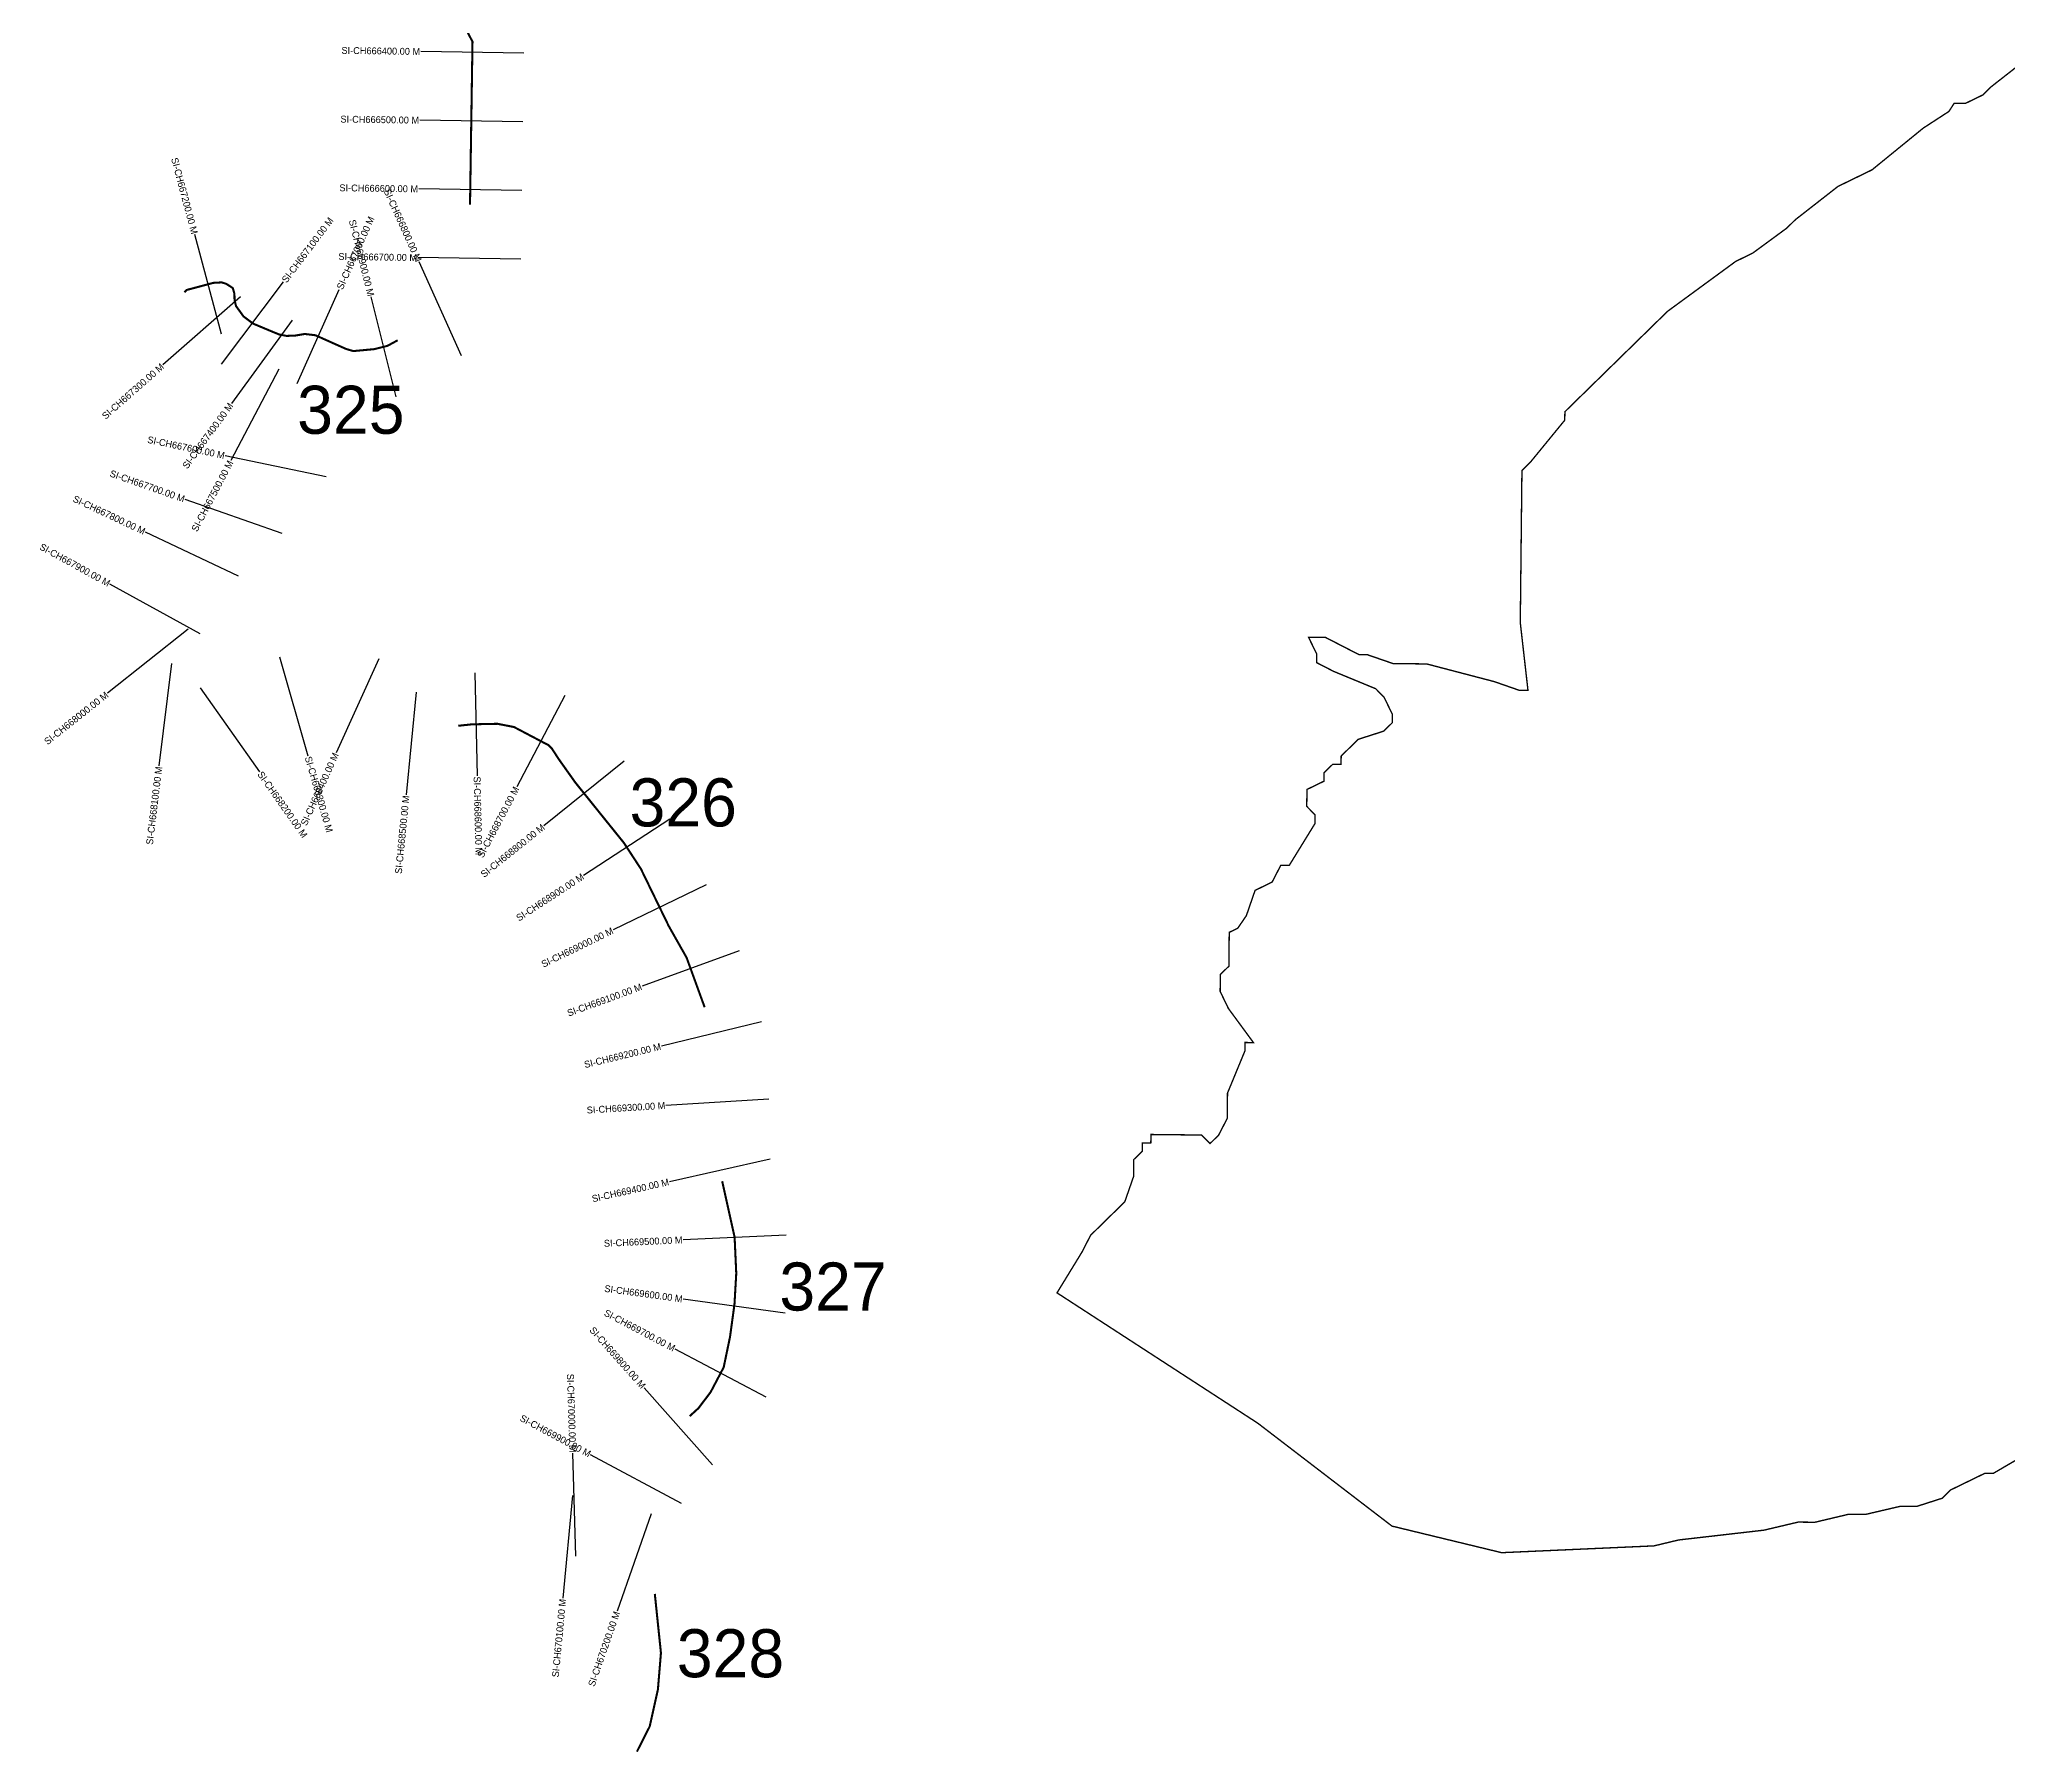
# Model space of a CAD drawing. Header units: metres. Extents: x 254121 to 340592, y 1776947 to 2227325.
# Drawn here: x 334861 to 337727, y 1776947 to 1779440 of the extents above; entities that cross this region are included whole.
import ezdxf
from ezdxf.enums import TextEntityAlignment as Align

# ---------------------------------------------------------------- set-up
doc = ezdxf.new("R2010")
doc.units = ezdxf.units.M
for name, color, linetype in [('CS', 134, 'Continuous'), ('CSMark', 6, 'Continuous'), ('NATURALLY PROTECTED', 3, 'Continuous')]:
    doc.layers.add(name, color=color, linetype=linetype)

msp = doc.modelspace()

# ---------------------------------------------------------------- linework, layer by layer
at = {"color": 6, "const_width": 2}
msp.add_lwpolyline([(337766.1, 1777389.1), (337704.1, 1777352.9), (337691.8, 1777353), (337642.3, 1777328.9), (337629.9, 1777316.8), (337592.8, 1777304.9), (337568.2, 1777304.9), (337518.9, 1777293.4), (337494.2, 1777293.6), (337444.9, 1777281.9), (337420.3, 1777282.1), (337370.9, 1777270.4), (337246.5, 1777256.1), (337210.7, 1777247.5), (336989, 1777237.6), (336829.4, 1777276.3), (336634.1, 1777426.1), (336342, 1777615.8), (336378.3, 1777675.1), (336390.9, 1777699.6), (336440.6, 1777748.3), (336453.4, 1777785.1), (336453.6, 1777809.7), (336466.1, 1777821.8), (336466.2, 1777834.1), (336478.5, 1777834), (336478.7, 1777846.3), (336552.5, 1777845.5), (336564.7, 1777833.1), (336577.1, 1777845.3), (336589.7, 1777869.7), (336590.1, 1777906.6), (336615.4, 1777967.9), (336615.5, 1777980.2), (336627.8, 1777980.1), (336591.4, 1778029.7), (336579.4, 1778054.5), (336579.6, 1778079.1), (336592.1, 1778091.3), (336592.6, 1778140.5), (336605, 1778146.5), (336617.5, 1778164.8), (336630.2, 1778201.6), (336655, 1778213.7), (336667.6, 1778238.1), (336679.9, 1778238), (336717.5, 1778299.1), (336717.6, 1778311.4), (336705.4, 1778323.9), (336705.7, 1778348.5), (336730.4, 1778360.5), (336730.6, 1778372.8), (336743, 1778385), (336755.3, 1778384.9), (336755.5, 1778397.2), (336780.3, 1778421.5), (336817.4, 1778433.4), (336829.8, 1778445.6), (336830, 1778457.9), (336817.9, 1778482.7), (336805.8, 1778495.1), (336744.5, 1778520.4), (336720, 1778533), (336720, 1778545.5), (336708.1, 1778569.8), (336732.7, 1778569.8), (336781.7, 1778544.6), (336794, 1778544.5), (336830.8, 1778531.8), (336880, 1778531.2), (336978.2, 1778505.5), (337015, 1778492.7), (337027.3, 1778492.7), (337016.1, 1778591.3), (337018.5, 1778812.8), (337030.9, 1778825), (337080.8, 1778886), (337081, 1778898.3), (337230.3, 1779044.4), (337329.5, 1779117.1), (337354.3, 1779129.2), (337403.9, 1779165.6), (337416.3, 1779177.8), (337478.4, 1779226.3), (337527.9, 1779250.4), (337602.4, 1779311.1), (337639.6, 1779335.3), (337647.6, 1779347.4), (337664.4, 1779347.4), (337689.1, 1779359.4), (337701.6, 1779371.6), (337763.6, 1779420.1)], dxfattribs=at)
at = {"layer": 'CS'}
for p, q in [((335566.3, 1779420.3), (335416.3, 1779422.6)), ((335564.8, 1779320.3), (335414.8, 1779322.6)), ((335563.3, 1779220.3), (335413.3, 1779222.6)), ((335126.1, 1779011.4), (335087.4, 1779156.3)), ((335561.8, 1779120.3), (335411.8, 1779122.6)), ((335475.7, 1778979.6), (335414.1, 1779116.4)), ((335126.2, 1778967.4), (335216.5, 1779087.2)), ((335236.5, 1778939.4), (335297.6, 1779076.3)), ((335153.7, 1779065.7), (335041.1, 1778966.5)), ((335380.2, 1778920), (335344.1, 1779065.6)), ((335229.3, 1779031.5), (335140.7, 1778910.4)), ((335209.7, 1778960.2), (335140, 1778827.3)), ((335278.6, 1778803.4), (335131.8, 1778834.3)), ((335214.8, 1778720.9), (335073.3, 1778770.7)), ((335151.1, 1778659), (335015.5, 1778723.1)), ((335095.3, 1778574.8), (334963.9, 1778647.2)), ((335077.9, 1778581.8), (334960.4, 1778488.5)), ((335053.4, 1778531.7), (335035.3, 1778382.8)), ((335210.5, 1778541.5), (335251.9, 1778397.3)), ((335355, 1778538.7), (335293.2, 1778402)), ((335095.1, 1778496.6), (335181.5, 1778374.1)), ((335494.8, 1778518.4), (335498.2, 1778368.4)), ((335409.7, 1778489.9), (335395, 1778340.7)), ((335625.8, 1778485.3), (335556, 1778352.5)), ((335712.3, 1778389.8), (335595.4, 1778295.8)), ((335778.7, 1778305.4), (335653.2, 1778223.4)), ((335831.3, 1778209.7), (335696.4, 1778144)), ((335879.3, 1778113.4), (335738.3, 1778062.1)), ((335912.1, 1778010.3), (335766.3, 1777975)), ((335922.8, 1777897.7), (335773, 1777888.7)), ((335924.5, 1777810.3), (335778.1, 1777777.6)), ((335947.9, 1777699.7), (335798, 1777693)), ((335946.6, 1777586.3), (335798, 1777606.7)), ((335918.9, 1777463.9), (335786.3, 1777533.9)), ((335840.7, 1777365.4), (335741.2, 1777477.7)), ((335642, 1777232.7), (335637.4, 1777382.6)), ((335795.6, 1777309.1), (335663.4, 1777380)), ((335637.1, 1777320.6), (335622.9, 1777171.3)), ((335751.6, 1777294.2), (335702.2, 1777152.5))]:
    msp.add_line(p, q, dxfattribs=at)
at = {"layer": 'NATURALLY PROTECTED', "const_width": 3, "flags": 128}
for points in [[(335061.1, 1781253), (335064.1, 1781199.7), (335092.2, 1781056.5), (335125.5, 1780959.7), (335232.9, 1780695.8), (335304.8, 1780530.8), (335322.4, 1780479.8), (335358.2, 1780393.2), (335377.5, 1780328.7), (335387, 1780238), (335406.2, 1780054.3), (335415, 1779911.4), (335438.9, 1779607.5), (335459.9, 1779517.1), (335477.1, 1779464.9), (335491.5, 1779436.9), (335487.9, 1779199.7)], [(335382.6, 1779002.3), (335367.7, 1778994.2), (335348.5, 1778989.4), (335318, 1778986.6), (335307.3, 1778989.8), (335280.9, 1779001.6), (335263.1, 1779009.6), (335247.6, 1779011.5), (335233, 1779009.1), (335220.9, 1779008.7), (335210.1, 1779010.8), (335197, 1779016.2), (335172.2, 1779026.6), (335158.3, 1779037.1), (335147.6, 1779051.9), (335145.3, 1779060.1), (335145.1, 1779070.2), (335142.7, 1779078.3), (335133.4, 1779084.4), (335126.5, 1779086.6), (335121.5, 1779086.3), (335114.5, 1779085.9), (335101.3, 1779082.4), (335088.6, 1779079), (335075.7, 1779075.6), (335072.3, 1779072.3)], [(335470.7, 1778441.2), (335490.7, 1778443.3), (335527.8, 1778444.1), (335551.9, 1778439.4), (335576.2, 1778426.6), (335591.6, 1778418.5), (335602.2, 1778413), (335607.1, 1778407.9), (335616.9, 1778392.8), (335641, 1778358.8), (335678.2, 1778312.5), (335711.7, 1778270.9), (335736.6, 1778232.8), (335777.1, 1778149.6), (335803, 1778103.8), (335829.3, 1778031.5)], [(335854.8, 1777778.3), (335870.6, 1777707.3), (335872.9, 1777696.9), (335875.3, 1777644.1), (335872.7, 1777599.2), (335866.2, 1777551.6), (335857, 1777507.4), (335838.1, 1777471.5), (335820.5, 1777448.1), (335807.5, 1777436.3)], [(335756.8, 1777177.6), (335758.3, 1777163.1), (335765.7, 1777091.7), (335761.3, 1777038.5), (335749.3, 1776984.6), (335730.8, 1776948.1)]]:
    msp.add_lwpolyline(points, dxfattribs=at)

# ---------------------------------------------------------------- texts
at = {"char_height": 70, "attachment_point": 1}
for s, width, insert in [('325', 95.172, (335236.4, 1778936.2)), ('326', 95.172, (335720, 1778364.7)), ('327', 95.172, (335938, 1777660)), ('328', 324.258, (335788.8, 1777126.2))]:
    msp.add_mtext_dynamic_manual_height_columns(s, width=width, gutter_width=1, heights=[0], dxfattribs=dict(at, insert=insert))
at = {"layer": 'CSMark'}
for s, rotation, p in [('SI-CH666400.00 M', 359.14, (335415.3, 1779422.6)), ('SI-CH666500.00 M', 359.14, (335413.8, 1779322.6)), ('SI-CH667200.00 M', 284.9326, (335087.2, 1779157.3)), ('SI-CH666600.00 M', 359.14, (335412.3, 1779222.6)), ('SI-CH666800.00 M', 294.273, (335413.6, 1779117.3)), ('SI-CH666900.00 M', 283.9288, (335343.9, 1779066.6)), ('SI-CH666700.00 M', 359.14, (335410.8, 1779122.6)), ('SI-CH667300.00 M', 41.3634, (335040.4, 1778965.9)), ('SI-CH667400.00 M', 53.8342, (335140.1, 1778909.6)), ('SI-CH667600.00 M', 348.1222, (335130.8, 1778834.5)), ('SI-CH667700.00 M', 340.5824, (335072.4, 1778771.1)), ('SI-CH667500.00 M', 62.3248, (335139.6, 1778826.4)), ('SI-CH667800.00 M', 334.7034, (335014.6, 1778723.6)), ('SI-CH667900.00 M', 331.1602, (334963.1, 1778647.7)), ('SI-CH668000.00 M', 38.4853, (334959.7, 1778487.9)), ('SI-CH668100.00 M', 83.0768, (335035.2, 1778381.8)), ('SI-CH668400.00 M', 65.6633, (335292.8, 1778401.1)), ('SI-CH668700.00 M', 62.2691, (335555.6, 1778351.6)), ('SI-CH668500.00 M', 84.3496, (335394.9, 1778339.7)), ('SI-CH668800.00 M', 38.7812, (335594.6, 1778295.2)), ('SI-CH668900.00 M', 33.158, (335652.3, 1778222.9)), ('SI-CH669000.00 M', 25.9475, (335695.5, 1778143.6)), ('SI-CH669100.00 M', 20.0052, (335737.4, 1778061.7)), ('SI-CH669200.00 M', 13.6126, (335765.4, 1777974.7)), ('SI-CH669300.00 M', 3.4624, (335772, 1777888.6)), ('SI-CH669400.00 M', 12.5793, (335777.1, 1777777.4)), ('SI-CH669500.00 M', 2.5653, (335797, 1777692.9)), ('SI-CH669600.00 M', 352.1711, (335797, 1777606.8)), ('SI-CH669700.00 M', 332.1804, (335785.4, 1777534.4)), ('SI-CH669800.00 M', 311.5425, (335740.6, 1777478.5)), ('SI-CH670000.00 M', 271.7612, (335637.4, 1777383.6)), ('SI-CH669900.00 M', 331.7692, (335662.6, 1777380.5)), ('SI-CH670100.00 M', 84.5653, (335622.8, 1777170.3)), ('SI-CH670200.00 M', 70.7798, (335701.8, 1777151.6))]:
    msp.add_text(s, height=10, rotation=rotation, dxfattribs=at).set_placement(p, align=Align.MIDDLE_RIGHT)
for s, rotation, p in [('SI-CH667100.00 M', 52.9856, (335217.1, 1779088)), ('SI-CH667000.00 M', 65.936, (335298, 1779077.2)), ('SI-CH668300.00 M', 286.0165, (335252.2, 1778396.4)), ('SI-CH668200.00 M', 305.2007, (335182.1, 1778373.3)), ('SI-CH668600.00 M', 271.3007, (335498.2, 1778367.4))]:
    msp.add_text(s, height=10, rotation=rotation, dxfattribs=at).set_placement(p, align=Align.MIDDLE_LEFT)

doc.saveas('drawing.dxf')
